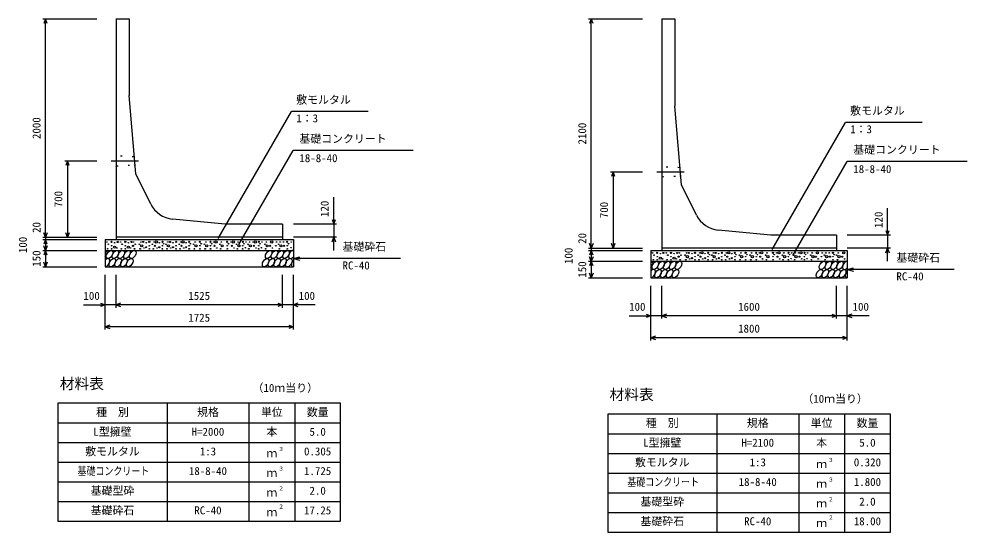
# Model space of a CAD drawing. Units: millimetres, scale not verified. Extents: x -50400 to 50400, y -17820 to 17820.
# Drawn here: x 26123 to 34809, y -3781 to 919 of the extents above; entities that cross this region are included whole.
import ezdxf
from ezdxf.enums import TextEntityAlignment as Align

# ---------------------------------------------------------------- set-up
doc = ezdxf.new("R2010")
doc.units = ezdxf.units.MM
doc.header["$LTSCALE"] = 60
doc.linetypes.add('CHAIN1', pattern=[8, 5, -1, 1, -1])
doc.linetypes.add('DOTTED', pattern=[1.75, 0.25, -1.5])
for name, color, linetype, lineweight in [('0-0_CENTER', 7, 'CHAIN1', 25), ('0-1_DIM', 7, 'Continuous', 25), ('0-3_HATCH', 6, 'Continuous', 25), ('0-4_HYO', 3, 'Continuous', 25), ('0-5_HYO2', 4, 'Continuous', 25), ('0-6_OUTLINE', 1, 'Continuous', 25), ('0-7_OUTLINE2', 4, 'DOTTED', 25), ('0-8_TXT', 7, 'Continuous', 25)]:
    doc.layers.add(name, color=color, linetype=linetype, lineweight=lineweight)
doc.styles.add('ＭＳ ゴシック', font='')
doc.styles.get('ＭＳ ゴシック').set_extended_font_data('MS Gothic')

msp = doc.modelspace()

# ---------------------------------------------------------------- linework, layer by layer
at = {"layer": '0-0_CENTER'}
for p, q in [((26968.68, -380.94), (27218.54, -380.94)), ((31968.68, -480.94), (32218.54, -480.94))]:
    msp.add_line(p, q, dxfattribs=at)
at = {"layer": '0-1_DIM'}
for p, q in [((26342, 919.06), (26837, 919.06)), ((26367, -1080.94), (26367, 919.06)), ((31342, 919.06), (31837, 919.06)), ((31367, -1180.94), (31367, 919.06)), ((27949.15, -1092.26), (28620.42, 70.41)), ((29322.83, 70.41), (28620.42, 70.41)), ((33024.15, -1192.26), (33695.42, -29.59)), ((34397.83, -29.59), (33695.42, -29.59)), ((28138.63, -1146.66), (28634.9, -287.09)), ((29734.44, -287.09), (28634.9, -287.09)), ((26542, -380.94), (26837, -380.94)), ((26567, -380.94), (26567, -1080.94)), ((33213.63, -1246.66), (33709.9, -387.09)), ((34809.44, -387.09), (33709.9, -387.09)), ((31542, -480.94), (31837, -480.94)), ((31567, -480.94), (31567, -1180.94)), ((29007, -960.94), (29007, -713.25)), ((34082, -1060.94), (34082, -813.25)), ((29032, -960.94), (28637, -960.94)), ((29007, -960.94), (29007, -1080.94)), ((26342, -1080.94), (26837, -1080.94)), ((26342, -1100.94), (26837, -1100.94)), ((26367, -1080.94), (26367, -1100.94)), ((26367, -1100.94), (26367, -1200.94)), ((29032, -1080.94), (28637, -1080.94)), ((29007, -1200.94), (29007, -1080.94)), ((34107, -1060.94), (33712, -1060.94)), ((34082, -1060.94), (34082, -1180.94)), ((26342, -1200.94), (26837, -1200.94)), ((26367, -1200.94), (26367, -1350.94)), ((31342, -1180.94), (31837, -1180.94)), ((31342, -1200.94), (31837, -1200.94)), ((31367, -1180.94), (31367, -1200.94)), ((31367, -1200.94), (31367, -1300.94)), ((34107, -1180.94), (33712, -1180.94)), ((34082, -1300.94), (34082, -1180.94)), ((28637, -1275.94), (28694.96, -1260.41)), ((29617.32, -1275.94), (28637, -1275.94)), ((28637, -1275.94), (28694.96, -1291.47)), ((31342, -1300.94), (31837, -1300.94)), ((31367, -1300.94), (31367, -1450.94)), ((26342, -1350.94), (26837, -1350.94)), ((33712, -1375.94), (33769.96, -1360.41)), ((34692.32, -1375.94), (33712, -1375.94)), ((33712, -1375.94), (33769.96, -1391.47)), ((26912, -1925.94), (26912, -1425.94)), ((27012, -1725.94), (27012, -1425.94)), ((28537, -1725.94), (28537, -1425.94)), ((28537, -1725.94), (28537, -1425.94)), ((28637, -1925.94), (28637, -1425.94)), ((31342, -1450.94), (31837, -1450.94)), ((31912, -2025.94), (31912, -1525.94)), ((32012, -1825.94), (32012, -1525.94)), ((33612, -1825.94), (33612, -1525.94)), ((33612, -1825.94), (33612, -1525.94)), ((33712, -2025.94), (33712, -1525.94)), ((26712.46, -1700.94), (26912, -1700.94)), ((27012, -1700.94), (26912, -1700.94)), ((28537, -1700.94), (27012, -1700.94)), ((28637, -1700.94), (28537, -1700.94)), ((28836.54, -1700.94), (28637, -1700.94)), ((31712.46, -1800.94), (31912, -1800.94)), ((32012, -1800.94), (31912, -1800.94)), ((33612, -1800.94), (32012, -1800.94)), ((33712, -1800.94), (33612, -1800.94)), ((33911.54, -1800.94), (33712, -1800.94)), ((28637, -1900.94), (26912, -1900.94)), ((33712, -2000.94), (31912, -2000.94))]:
    msp.add_line(p, q, dxfattribs=at)
for points in [[(26382.39, 876.78), (26367, 919.06), (26351.61, 876.78)], [(31382.39, 876.78), (31367, 919.06), (31351.61, 876.78)], [(26582.39, -423.22), (26567, -380.94), (26551.61, -423.22)], [(31582.39, -523.22), (31567, -480.94), (31551.61, -523.22)], [(28991.61, -918.65), (29007, -960.94), (29022.39, -918.65)], [(26382.39, -1038.65), (26367, -1080.94), (26351.61, -1038.65)], [(26582.39, -1038.65), (26567, -1080.94), (26551.61, -1038.65)], [(34066.61, -1018.65), (34082, -1060.94), (34097.39, -1018.65)], [(26382.39, -1143.22), (26367, -1100.94), (26351.61, -1143.22)], [(28991.61, -1123.22), (29007, -1080.94), (29022.39, -1123.22)], [(26382.39, -1158.65), (26367, -1200.94), (26351.61, -1158.65)], [(26382.39, -1243.22), (26367, -1200.94), (26351.61, -1243.22)], [(31382.39, -1138.65), (31367, -1180.94), (31351.61, -1138.65)], [(31382.39, -1243.22), (31367, -1200.94), (31351.61, -1243.22)], [(31582.39, -1138.65), (31567, -1180.94), (31551.61, -1138.65)], [(34066.61, -1223.22), (34082, -1180.94), (34097.39, -1223.22)], [(31382.39, -1258.65), (31367, -1300.94), (31351.61, -1258.65)], [(31382.39, -1343.22), (31367, -1300.94), (31351.61, -1343.22)], [(26382.39, -1308.65), (26367, -1350.94), (26351.61, -1308.65)], [(31382.39, -1408.65), (31367, -1450.94), (31351.61, -1408.65)], [(26869.71, -1685.55), (26912, -1700.94), (26869.71, -1716.33)], [(27054.29, -1685.55), (27012, -1700.94), (27054.29, -1716.33)], [(28494.71, -1685.55), (28537, -1700.94), (28494.71, -1716.33)], [(28679.29, -1685.55), (28637, -1700.94), (28679.29, -1716.33)], [(31869.71, -1785.55), (31912, -1800.94), (31869.71, -1816.33)], [(32054.29, -1785.55), (32012, -1800.94), (32054.29, -1816.33)], [(33569.71, -1785.55), (33612, -1800.94), (33569.71, -1816.33)], [(33754.29, -1785.55), (33712, -1800.94), (33754.29, -1816.33)], [(26954.29, -1885.55), (26912, -1900.94), (26954.29, -1916.33)], [(28594.71, -1885.55), (28637, -1900.94), (28594.71, -1916.33)], [(31954.29, -1985.55), (31912, -2000.94), (31954.29, -2016.33)], [(33669.71, -1985.55), (33712, -2000.94), (33669.71, -2016.33)]]:
    msp.add_lwpolyline(points, dxfattribs=at)
at = {"layer": '0-3_HATCH'}
for centre, radius in [((26927.97, -1123.76), 2.5), ((26970.86, -1122.89), 5), ((26998.9, -1130.76), 2.5), ((27026.94, -1123.76), 5), ((27054.07, -1123.76), 2.5), ((27096.97, -1122.89), 5), ((27125.01, -1130.76), 2.5), ((27153.04, -1123.76), 5), ((27174.07, -1123.76), 2.5), ((27239.93, -1123.76), 2.5), ((27260.96, -1123.76), 5), ((27288.99, -1130.76), 2.5), ((27317.03, -1122.89), 5), ((27359.93, -1123.76), 2.5), ((27380.96, -1123.76), 10), ((27408.99, -1130.76), 2.5), ((27437.03, -1122.89), 5), ((27485.15, -1123.76), 2.5), ((27506.18, -1123.76), 5), ((27534.22, -1130.76), 2.5), ((27562.26, -1122.89), 5), ((27605.15, -1123.76), 2.5), ((27626.18, -1123.76), 10), ((27654.22, -1130.76), 2.5), ((27682.26, -1122.89), 5), ((27737.08, -1123.76), 2.5), ((27780.7, -1122.89), 5), ((27835.51, -1123.76), 2.5), ((27877.69, -1122.89), 5), ((27907.39, -1123.76), 2.5), ((27928.42, -1123.76), 10), ((27977.79, -1123.76), 2.5), ((28031.08, -1122.89), 5), ((28065.05, -1123.76), 2.5), ((28086.08, -1123.76), 10), ((28130.76, -1123.76), 2.5), ((28172.94, -1122.89), 5), ((28202.63, -1123.76), 2.5), ((28235.89, -1123.76), 2.5), ((28266.67, -1123.76), 2.5), ((28287.71, -1123.76), 10), ((28319.47, -1122.89), 5), ((28349.17, -1123.76), 2.5), ((28390.18, -1123.76), 2.5), ((28438.34, -1123.76), 10), ((28482.43, -1123.76), 2.5), ((28515.68, -1123.76), 2.5), ((28546.47, -1123.76), 2.5), ((28580.87, -1122.89), 5), ((28617.09, -1123.76), 2.5), ((26934.98, -1186.79), 2.5), ((26941.99, -1144.77), 2.5), ((26970.86, -1158.78), 2.5), ((26970.86, -1186.79), 2.5), ((26998.9, -1171.91), 10), ((27019.93, -1178.91), 2.5), ((27061.08, -1186.79), 2.5), ((27068.09, -1144.77), 2.5), ((27096.97, -1158.78), 2.5), ((27096.97, -1186.79), 2.5), ((27125.01, -1171.91), 10), ((27146.03, -1178.91), 2.5), ((27167.06, -1158.78), 5), ((27181.08, -1186.79), 2.5), ((27188.09, -1144.77), 2.5), ((27225.91, -1144.77), 2.5), ((27232.92, -1186.79), 2.5), ((27246.94, -1158.78), 10), ((27267.97, -1178.91), 2.5), ((27288.99, -1171.91), 5), ((27317.03, -1158.78), 2.5), ((27317.03, -1186.79), 2.5), ((27345.91, -1144.77), 2.5), ((27352.92, -1186.79), 2.5), ((27366.94, -1158.78), 5), ((27387.97, -1178.91), 2.5), ((27408.99, -1171.91), 5), ((27437.03, -1158.78), 2.5), ((27437.03, -1186.79), 2.5), ((27448.37, -1140.45), 2.5), ((27471.13, -1144.77), 2.5), ((27478.14, -1186.79), 2.5), ((27492.16, -1158.78), 10), ((27513.19, -1178.91), 2.5), ((27534.22, -1171.91), 5), ((27562.26, -1158.78), 2.5), ((27562.26, -1186.79), 2.5), ((27591.13, -1144.77), 2.5), ((27598.14, -1186.79), 2.5), ((27612.16, -1158.78), 5), ((27633.19, -1178.91), 2.5), ((27654.22, -1171.91), 5), ((27682.26, -1158.78), 2.5), ((27682.26, -1186.79), 2.5), ((27693.6, -1140.45), 2.5), ((27723.06, -1144.77), 2.5), ((27730.07, -1186.79), 2.5), ((27744.09, -1158.78), 10), ((27780.7, -1158.78), 2.5), ((27780.7, -1186.79), 2.5), ((27792.04, -1140.45), 2.5), ((27821.5, -1144.77), 2.5), ((27828.51, -1186.79), 2.5), ((27842.53, -1158.78), 10), ((27877.69, -1158.78), 2.5), ((27877.69, -1186.79), 2.5), ((27889.03, -1140.45), 2.5), ((27914.4, -1158.78), 5), ((27935.43, -1178.91), 2.5), ((27963.77, -1144.77), 2.5), ((27970.78, -1186.79), 2.5), ((27984.8, -1158.78), 10), ((28031.08, -1158.78), 2.5), ((28031.08, -1186.79), 2.5), ((28042.42, -1140.45), 2.5), ((28072.06, -1158.78), 5), ((28093.09, -1178.91), 2.5), ((28116.74, -1144.77), 2.5), ((28123.75, -1186.79), 2.5), ((28137.77, -1158.78), 10), ((28172.94, -1158.78), 2.5), ((28172.94, -1186.79), 2.5), ((28184.28, -1140.45), 2.5), ((28197.59, -1177.13), 2.5), ((28221.87, -1144.77), 2.5), ((28228.88, -1186.79), 2.5), ((28242.9, -1158.78), 10), ((28273.69, -1158.78), 5), ((28294.71, -1178.91), 2.5), ((28319.47, -1158.78), 2.5), ((28319.47, -1186.79), 2.5), ((28330.81, -1140.45), 2.5), ((28344.13, -1177.13), 2.5), ((28376.16, -1144.77), 2.5), ((28383.17, -1186.79), 2.5), ((28397.19, -1158.78), 10), ((28424.32, -1158.78), 5), ((28445.35, -1178.91), 2.5), ((28475.99, -1158.78), 2.5), ((28501.66, -1144.77), 2.5), ((28508.67, -1186.79), 2.5), ((28522.69, -1158.78), 10), ((28553.48, -1158.78), 5), ((28580.87, -1158.78), 2.5), ((28580.87, -1186.79), 2.5), ((28592.21, -1140.45), 2.5), ((28616.03, -1175.68), 2.5), ((32380.96, -1223.76), 10), ((32626.18, -1223.76), 10), ((32928.42, -1223.76), 10), ((33086.08, -1223.76), 10), ((33287.71, -1223.76), 10), ((33438.34, -1223.76), 10), ((33679.99, -1223.76), 10), ((31927.97, -1223.76), 2.5), ((31934.98, -1286.79), 2.5), ((31941.99, -1244.77), 2.5), ((31970.86, -1222.89), 5), ((31970.86, -1258.78), 2.5), ((31970.86, -1286.79), 2.5), ((31998.9, -1271.91), 10), ((31998.9, -1230.76), 2.5), ((32019.93, -1278.91), 2.5), ((32026.94, -1223.76), 5), ((32054.07, -1223.76), 2.5), ((32061.08, -1286.79), 2.5), ((32068.09, -1244.77), 2.5), ((32096.97, -1222.89), 5), ((32096.97, -1258.78), 2.5), ((32096.97, -1286.79), 2.5), ((32125.01, -1271.91), 10), ((32125.01, -1230.76), 2.5), ((32146.03, -1278.91), 2.5), ((32153.04, -1223.76), 5), ((32167.06, -1258.78), 5), ((32174.07, -1223.76), 2.5), ((32181.08, -1286.79), 2.5), ((32188.09, -1244.77), 2.5), ((32225.91, -1244.77), 2.5), ((32232.92, -1286.79), 2.5), ((32246.94, -1258.78), 10), ((32239.93, -1223.76), 2.5), ((32260.96, -1223.76), 5), ((32267.97, -1278.91), 2.5), ((32288.99, -1271.91), 5), ((32288.99, -1230.76), 2.5), ((32317.03, -1222.89), 5), ((32317.03, -1258.78), 2.5), ((32317.03, -1286.79), 2.5), ((32345.91, -1244.77), 2.5), ((32352.92, -1286.79), 2.5), ((32359.93, -1223.76), 2.5), ((32366.94, -1258.78), 5), ((32387.97, -1278.91), 2.5), ((32408.99, -1271.91), 5), ((32408.99, -1230.76), 2.5), ((32437.03, -1222.89), 5), ((32437.03, -1258.78), 2.5), ((32437.03, -1286.79), 2.5), ((32448.37, -1240.45), 2.5), ((32471.13, -1244.77), 2.5), ((32478.14, -1286.79), 2.5), ((32492.16, -1258.78), 10), ((32485.15, -1223.76), 2.5), ((32506.18, -1223.76), 5), ((32513.19, -1278.91), 2.5), ((32534.22, -1271.91), 5), ((32534.22, -1230.76), 2.5), ((32562.26, -1222.89), 5), ((32562.26, -1258.78), 2.5), ((32562.26, -1286.79), 2.5), ((32591.13, -1244.77), 2.5), ((32598.14, -1286.79), 2.5), ((32605.15, -1223.76), 2.5), ((32612.16, -1258.78), 5), ((32633.19, -1278.91), 2.5), ((32654.22, -1271.91), 5), ((32654.22, -1230.76), 2.5), ((32682.26, -1222.89), 5), ((32682.26, -1258.78), 2.5), ((32682.26, -1286.79), 2.5), ((32693.6, -1240.45), 2.5), ((32723.06, -1244.77), 2.5), ((32730.07, -1286.79), 2.5), ((32744.09, -1258.78), 10), ((32737.08, -1223.76), 2.5), ((32780.7, -1222.89), 5), ((32780.7, -1258.78), 2.5), ((32780.7, -1286.79), 2.5), ((32792.04, -1240.45), 2.5), ((32821.5, -1244.77), 2.5), ((32828.51, -1286.79), 2.5), ((32842.53, -1258.78), 10), ((32835.51, -1223.76), 2.5), ((32877.69, -1222.89), 5), ((32877.69, -1258.78), 2.5), ((32877.69, -1286.79), 2.5), ((32889.03, -1240.45), 2.5), ((32907.39, -1223.76), 2.5), ((32914.4, -1258.78), 5), ((32935.43, -1278.91), 2.5), ((32963.77, -1244.77), 2.5), ((32970.78, -1286.79), 2.5), ((32984.8, -1258.78), 10), ((32977.79, -1223.76), 2.5), ((33031.08, -1222.89), 5), ((33031.08, -1258.78), 2.5), ((33031.08, -1286.79), 2.5), ((33042.42, -1240.45), 2.5), ((33065.05, -1223.76), 2.5), ((33072.06, -1258.78), 5), ((33093.09, -1278.91), 2.5), ((33116.74, -1244.77), 2.5), ((33123.75, -1286.79), 2.5), ((33137.77, -1258.78), 10), ((33130.76, -1223.76), 2.5), ((33172.94, -1222.89), 5), ((33172.94, -1258.78), 2.5), ((33172.94, -1286.79), 2.5), ((33184.28, -1240.45), 2.5), ((33197.59, -1277.13), 2.5), ((33202.63, -1223.76), 2.5), ((33221.87, -1244.77), 2.5), ((33228.88, -1286.79), 2.5), ((33242.9, -1258.78), 10), ((33235.89, -1223.76), 2.5), ((33266.67, -1223.76), 2.5), ((33273.69, -1258.78), 5), ((33294.71, -1278.91), 2.5), ((33319.47, -1222.89), 5), ((33319.47, -1258.78), 2.5), ((33319.47, -1286.79), 2.5), ((33330.81, -1240.45), 2.5), ((33344.13, -1277.13), 2.5), ((33349.17, -1223.76), 2.5), ((33376.16, -1244.77), 2.5), ((33383.17, -1286.79), 2.5), ((33397.19, -1258.78), 10), ((33390.18, -1223.76), 2.5), ((33424.32, -1258.78), 5), ((33445.35, -1278.91), 2.5), ((33475.99, -1258.78), 2.5), ((33482.43, -1223.76), 2.5), ((33501.66, -1244.77), 2.5), ((33508.67, -1286.79), 2.5), ((33522.69, -1258.78), 10), ((33515.68, -1223.76), 2.5), ((33546.47, -1223.76), 2.5), ((33553.48, -1258.78), 5), ((33580.87, -1222.89), 5), ((33580.87, -1258.78), 2.5), ((33580.87, -1286.79), 2.5), ((33592.21, -1240.45), 2.5), ((33615.33, -1244.77), 2.5), ((33622.34, -1286.79), 2.5), ((33636.36, -1258.78), 10), ((33629.35, -1223.76), 2.5), ((33665.97, -1258.78), 5), ((33686.99, -1278.91), 2.5)]:
    msp.add_circle(centre, radius, dxfattribs=at)
for centre, start_param, end_param in [((26899.64, -1238.46), 4.385593, 6.6745444), ((28623.14, -1238.46), 0.3357715, 4.4411806), ((26924.96, -1313.45), 3.5111464, 7.548991), ((28648.46, -1313.45), 1.2110787, 3.5658734), ((31899.64, -1338.46), 4.385593, 6.6745444), ((33698.14, -1338.46), 0.3357715, 4.4411806), ((31924.96, -1413.45), 3.5111464, 7.548991), ((33723.46, -1413.45), 1.2110787, 3.5658734)]:
    msp.add_ellipse(centre, major_axis=(21.81, 35.31), ratio=0.5792, start_param=start_param, end_param=end_param, dxfattribs=at)
for centre in [(26952.84, -1238.46), (27006.05, -1238.46), (27059.26, -1238.46), (27112.47, -1238.46), (27165.68, -1238.46), (28410.31, -1238.46), (28463.51, -1238.46), (28516.72, -1238.46), (28569.93, -1238.46), (26978.16, -1313.45), (27031.37, -1313.45), (27084.58, -1313.45), (27137.79, -1313.45), (28382.42, -1313.45), (28435.63, -1313.45), (28488.84, -1313.45), (28542.04, -1313.45), (28595.25, -1313.45), (31952.84, -1338.46), (32006.05, -1338.46), (32059.26, -1338.46), (32112.47, -1338.46), (32165.68, -1338.46), (33485.31, -1338.46), (33538.51, -1338.46), (33591.72, -1338.46), (33644.93, -1338.46), (31978.16, -1413.45), (32031.37, -1413.45), (32084.58, -1413.45), (32137.79, -1413.45), (33457.42, -1413.45), (33510.63, -1413.45), (33563.84, -1413.45), (33617.04, -1413.45), (33670.25, -1413.45)]:
    msp.add_ellipse(centre, major_axis=(21.81, 35.31), ratio=0.5792, dxfattribs=at)
at = {"layer": '0-4_HYO'}
for p, q in [((27479.5, -2600.94), (27479.5, -3680.94)), ((28229.5, -2600.94), (28229.5, -3680.94)), ((28649.5, -2600.94), (28649.5, -3680.94)), ((32517, -2700.94), (32517, -3780.94)), ((33267, -2700.94), (33267, -3780.94)), ((33687, -2700.94), (33687, -3780.94)), ((26479.5, -2780.94), (29069.5, -2780.94)), ((31517, -2880.94), (34107, -2880.94))]:
    msp.add_line(p, q, dxfattribs=at)
for points in [[(26479.5, -3680.94), (29069.5, -3680.94), (29069.5, -2600.94), (26479.5, -2600.94)], [(31517, -3780.94), (34107, -3780.94), (34107, -2700.94), (31517, -2700.94)]]:
    msp.add_lwpolyline(points, close=True, dxfattribs=at)
at = {"layer": '0-5_HYO2'}
for p, q in [((26479.5, -2960.94), (29069.5, -2960.94)), ((31517, -3060.94), (34107, -3060.94)), ((26479.5, -3140.94), (29069.5, -3140.94)), ((31517, -3240.94), (34107, -3240.94)), ((26479.5, -3320.94), (29069.5, -3320.94)), ((31517, -3420.94), (34107, -3420.94)), ((26479.5, -3500.94), (29069.5, -3500.94)), ((31517, -3600.94), (34107, -3600.94))]:
    msp.add_line(p, q, dxfattribs=at)
at = {"layer": '0-6_OUTLINE'}
for p, q in [((27012, 919.06), (27012, -1100.94)), ((32012, 919.06), (32132, 919.06)), ((32012, 919.06), (32012, -1200.94)), ((32132, 919.06), (32132, 119.06)), ((27192, -500.94), (27132, 219.06)), ((32192, -600.94), (32132, 119.06)), ((27330.14, -777.23), (27192, -500.94)), ((32330.14, -877.23), (32192, -600.94)), ((28012, -960.94), (27529.67, -914.26)), ((28537, -960.94), (28012, -960.94)), ((28537, -960.94), (28537, -1100.94)), ((33012, -1060.94), (32529.67, -1014.26)), ((26912, -1100.94), (28637, -1100.94)), ((26912, -1100.94), (26912, -1350.94)), ((28537, -1080.94), (27012, -1080.94)), ((28637, -1100.94), (28637, -1350.94)), ((33612, -1060.94), (33012, -1060.94)), ((33612, -1060.94), (33612, -1200.94)), ((26912, -1200.94), (28637, -1200.94)), ((31912, -1200.94), (33712, -1200.94)), ((31912, -1200.94), (31912, -1450.94)), ((33612, -1180.94), (32012, -1180.94)), ((33712, -1200.94), (33712, -1450.94)), ((31912, -1300.94), (33712, -1300.94)), ((26912, -1350.94), (28637, -1350.94)), ((31912, -1450.94), (33712, -1450.94))]:
    msp.add_line(p, q, dxfattribs=at)
msp.add_lwpolyline([(27012, 919.06), (27132, 919.06), (27132, 219.06)], dxfattribs=at)
for centre in [(27553.75, -665.42), (32553.75, -765.42)]:
    msp.add_arc(centre, 250, 206.56505, 264.47246, dxfattribs=at)
at = {"layer": '0-7_OUTLINE2'}
for p, q in [((27017, -336.16), (27012.22, -330.94)), ((27173.84, -343.21), (27017, -336.16)), ((27178.46, -338.41), (27173.84, -343.21)), ((27012.22, -430.93), (27017, -425.72)), ((27017, -425.72), (27180.13, -418.66)), ((27185.34, -423.43), (27180.13, -418.66)), ((32017, -436.16), (32012.22, -430.94)), ((32173.84, -443.21), (32017, -436.16)), ((32017, -525.72), (32180.13, -518.66)), ((32178.46, -438.41), (32173.84, -443.21)), ((32185.34, -523.43), (32180.13, -518.66)), ((32012.22, -530.93), (32017, -525.72))]:
    msp.add_line(p, q, dxfattribs=at)

# ---------------------------------------------------------------- texts
at = {"layer": '0-1_DIM', "style": 'ＭＳ ゴシック'}
for s, p in [('敷モルタル', (28663.27, 120.41)), ('敷モルタル', (33738.27, 20.41)), ('1：3', (28663.27, -49.7)), ('1：3', (33738.27, -149.7)), ('基礎コンクリート', (28692.15, -237.09)), ('基礎コンクリート', (33767.15, -337.09)), ('18-8-40', (28692.15, -414.72)), ('18-8-40', (33767.15, -514.72)), ('基礎砕石', (29087.25, -1225.94)), ('RC-40', (29087.25, -1397.32)), ('基礎砕石', (34162.25, -1325.94)), ('RC-40', (34162.25, -1497.32)), ('100', (26713.36, -1675.94)), ('1525', (27674.5, -1675.94)), ('100', (28685.64, -1675.94)), ('100', (31713.36, -1775.94)), ('1600', (32712, -1775.94)), ('100', (33760.64, -1775.94)), ('1725', (27674.5, -1875.94)), ('1800', (32712, -1975.94))]:
    msp.add_text(s, height=73.31, dxfattribs=at).set_placement(p, align=Align.BOTTOM_LEFT)
for s, p in [('2000', (26342, -180.94)), ('2100', (31342, -230.94)), ('700', (26542, -805.94)), ('120', (28982, -895.3)), ('700', (31542, -905.94)), ('120', (34057, -995.3)), ('20', (26342, -1040.87)), ('100', (26217, -1225.94)), ('20', (31342, -1140.87)), ('150', (26342, -1350.94)), ('100', (31217, -1325.94)), ('150', (31342, -1450.94))]:
    msp.add_text(s, height=73.31, rotation=90, dxfattribs=at).set_placement(p, align=Align.BOTTOM_LEFT)
at = {"layer": '0-8_TXT', "style": 'ＭＳ ゴシック'}
for s, height, p in [('材料表', 98.97, (26496.17, -2500.94)), ('（10ｍ当り）', 73.31, (28262.83, -2519.27)), ('材料表', 98.97, (31533.67, -2600.94)), ('（10ｍ当り）', 73.31, (33300.33, -2619.27)), ('種\u3000別', 73.31, (26829.5, -2740.94)), ('規格', 73.31, (27754.5, -2740.94)), ('単位', 73.31, (28339.5, -2740.94)), ('数量', 73.31, (28759.5, -2740.94)), ('種\u3000別', 73.31, (31867, -2840.94)), ('規格', 73.31, (32792, -2840.94)), ('単位', 73.31, (33377, -2840.94)), ('数量', 73.31, (33797, -2840.94)), ('L型擁壁', 73.31, (26804.5, -2920.94)), ('H=2000', 73.31, (27704.5, -2920.94)), ('本', 73.31, (28389.5, -2920.94)), ('5.0', 73.31, (28784.5, -2920.94)), ('L型擁壁', 73.31, (31842, -3020.94)), ('H=2100', 73.31, (32742, -3020.94)), ('本', 73.31, (33427, -3020.94)), ('5.0', 73.31, (33822, -3020.94)), ('敷モルタル', 73.31, (26729.5, -3100.94)), ('1:3', 73.31, (27779.5, -3100.94)), ('ｍ', 73.31, (28389.5, -3117.61)), ('３', 36.66, (28498.74, -3050.32)), ('0.305', 73.31, (28734.5, -3100.94)), ('敷モルタル', 73.31, (31767, -3200.94)), ('1:3', 73.31, (32817, -3200.94)), ('３', 36.66, (33536.24, -3150.32)), ('0.320', 73.31, (33772, -3200.94)), ('18-8-40', 73.31, (27679.5, -3280.94)), ('３', 36.66, (28498.74, -3230.32)), ('1.725', 73.31, (28734.5, -3280.94)), ('ｍ', 73.31, (33427, -3217.61)), ('ｍ', 73.31, (28389.5, -3297.61)), ('18-8-40', 73.31, (32717, -3380.94)), ('３', 36.66, (33536.24, -3330.32)), ('1.800', 73.31, (33772, -3380.94)), ('基礎型砕', 73.31, (26779.5, -3460.94)), ('２', 36.66, (28498.74, -3410.32)), ('2.0', 73.31, (28784.5, -3460.94)), ('ｍ', 73.31, (33427, -3397.61)), ('ｍ', 73.31, (28389.5, -3477.61)), ('基礎型砕', 73.31, (31817, -3560.94)), ('２', 36.66, (33536.24, -3510.32)), ('2.0', 73.31, (33822, -3560.94)), ('基礎砕石', 73.31, (26779.5, -3640.94)), ('RC-40', 73.31, (27729.5, -3640.94)), ('２', 36.66, (28498.74, -3576.99)), ('17.25', 73.31, (28734.5, -3640.94)), ('ｍ', 73.31, (33427, -3577.61)), ('ｍ', 73.31, (28389.5, -3657.61)), ('基礎砕石', 73.31, (31817, -3740.94)), ('RC-40', 73.31, (32767, -3740.94)), ('２', 36.66, (33536.24, -3676.99)), ('18.00', 73.31, (33772, -3740.94)), ('ｍ', 73.31, (33427, -3757.61))]:
    msp.add_text(s, height=height, dxfattribs=at).set_placement(p, align=Align.BOTTOM_LEFT)
at = {"layer": '0-8_TXT', "style": 'ＭＳ ゴシック', "width": 0.8}
for p in [(26659.5, -3280.94), (31697, -3380.94)]:
    msp.add_text('基礎コンクリート', height=73.31, dxfattribs=at).set_placement(p, align=Align.BOTTOM_LEFT)

doc.saveas('drawing.dxf')
